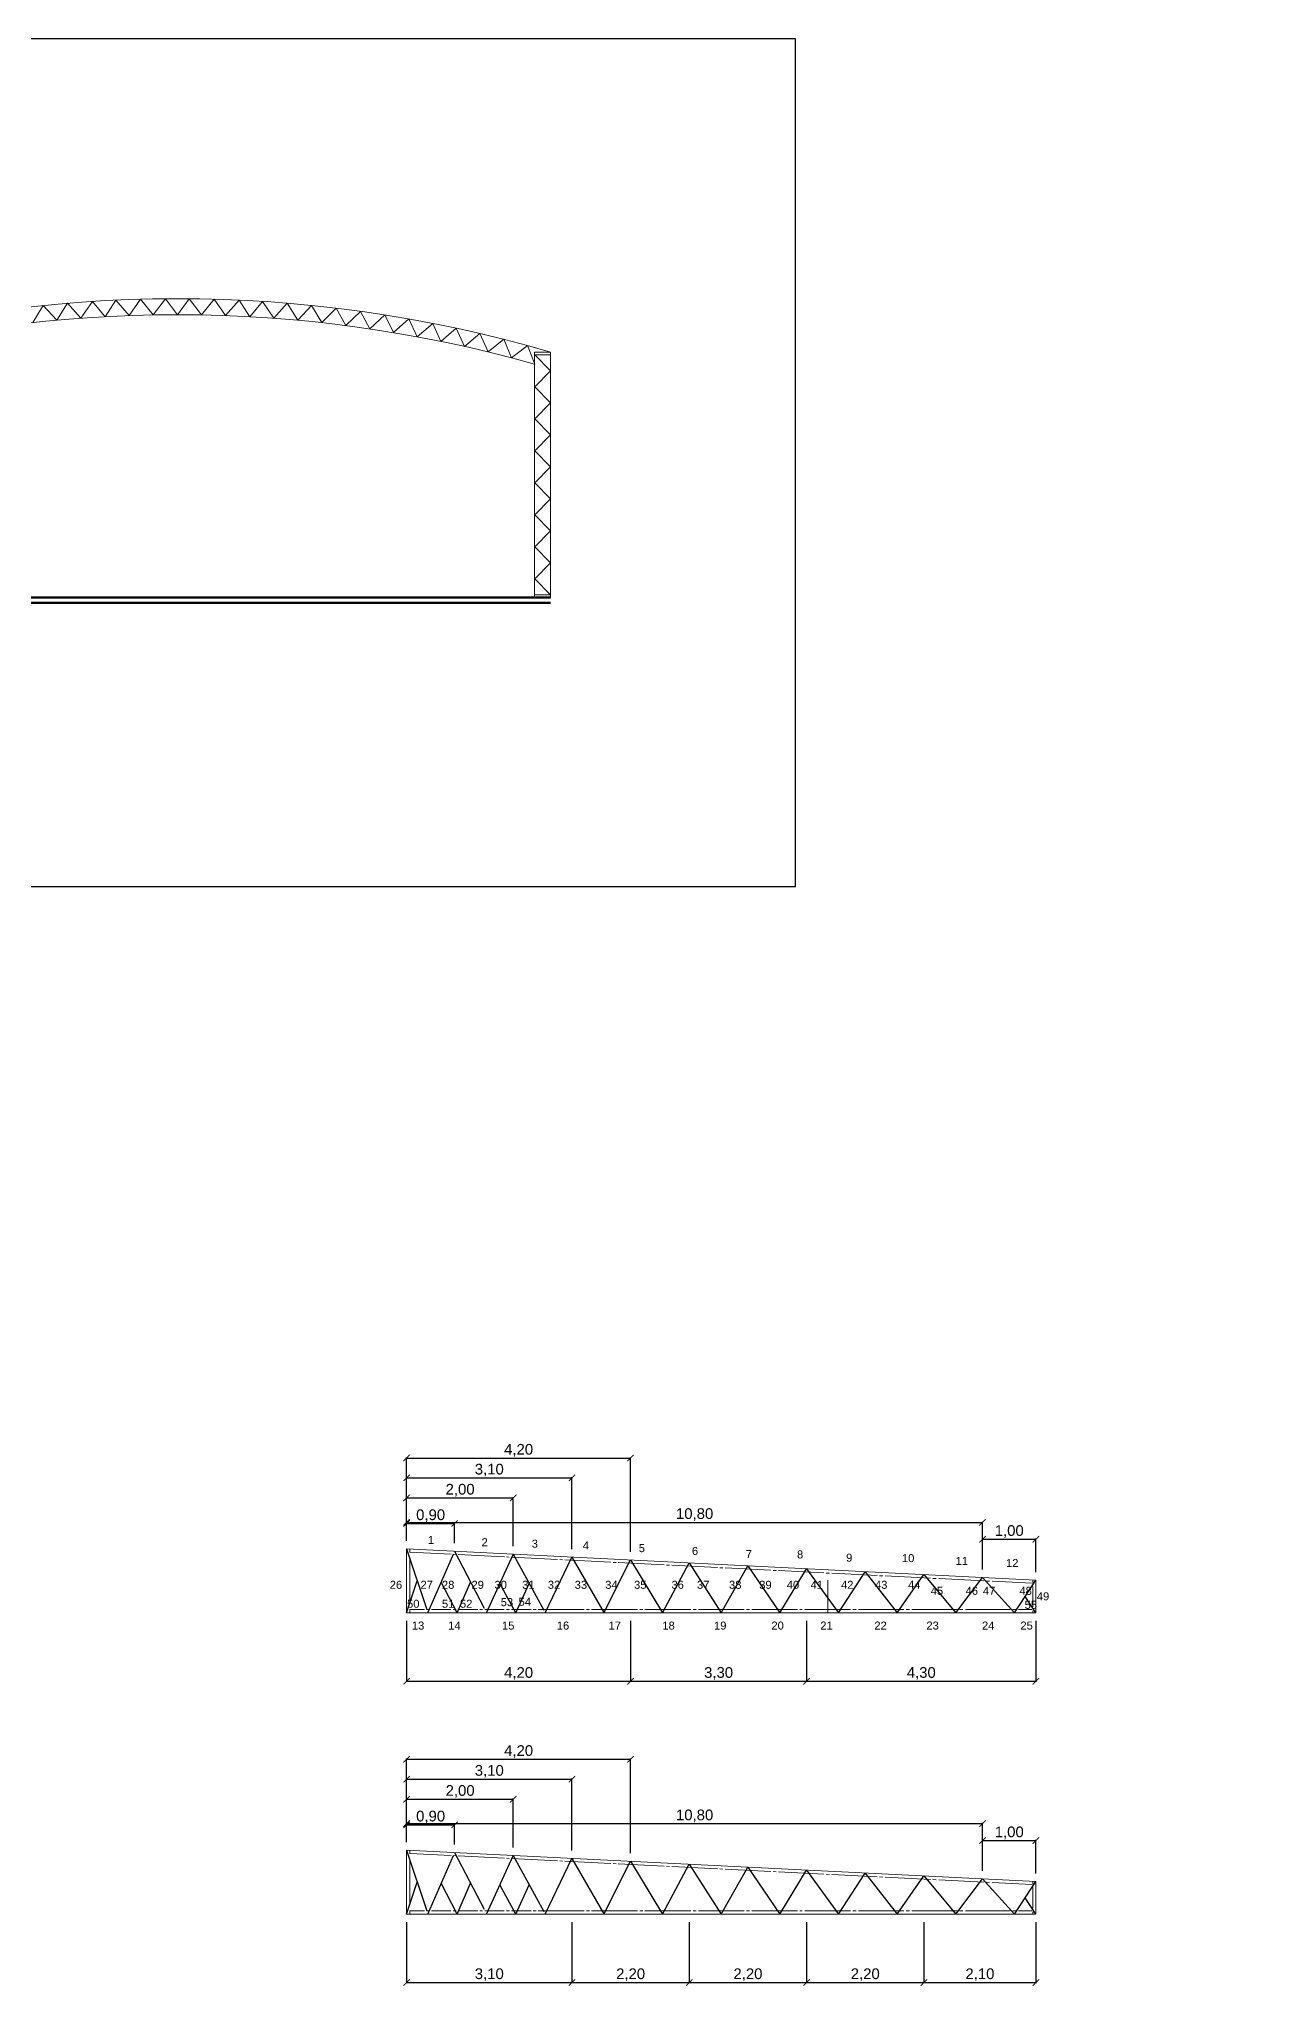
# Model space of a CAD drawing. Header units: millimetres. Extents: x 265 to 853, y -178 to 32.
# Drawn here: x 768.62 to 791.84, y -127.28 to -90.79 of the extents above; entities that cross this region are included whole.
import ezdxf

# ---------------------------------------------------------------- set-up
doc = ezdxf.new("R2010")
doc.units = ezdxf.units.MM
doc.header["$LTSCALE"] = 0.1
doc.header["$MEASUREMENT"] = 0
doc.header["$PDMODE"] = 3
doc.header["$PDSIZE"] = 0.1
doc.linetypes.add('ACAD_ISO10W100', pattern=[18, 12, -3, 0, -3])
doc.layers.get('DEFPOINTS').update_dxf_attribs({"color": 1})
for name, color, linetype, lineweight in [('00_EST_Cotas', 6, 'Continuous', 9), ('00_EST_Piso', 7, 'Continuous', 50), ('00_EST_Viga', 5, 'Continuous', 20), ('00_EST_Viga_Montante', 5, 'Continuous', 20)]:
    doc.layers.add(name, color=color, linetype=linetype, lineweight=lineweight)
doc.layers.add('00_EST_EJE ANGULARES', color=7, linetype='ACAD_ISO10W100')
doc.layers.add('00_EST_EXISTENTE', color=8, linetype='Continuous', lineweight=20, transparency=0.5)
doc.layers.add('00_EST_NoImprimir', color=1, linetype='Continuous', plot=False)
doc.styles.add('ARIAL', font='arial.ttf', dxfattribs={"height": 0.15})
doc.styles.add('Arial20', font='arial.ttf', dxfattribs={"height": 0.2})
doc.dimstyles.new('Cota 1-100-Andres', dxfattribs={"dimtxt": 0.2, "dimasz": 0.12, "dimexe": 0.012, "dimexo": 0.15, "dimgap": 0.025, "dimtad": 1, "dimzin": 0, "dimtxsty": 'Arial20', "dimblk1": 'ARCHTICK', "dimblk2": 'ARCHTICK', "dimsah": 1, "dimcen": 0.09, "dimclrd": 256, "dimclre": 256, "dimclrt": 256, "dimazin": 0, "dimtfac": 1, "dimtofl": 0, "dimtmove": 0, "dimatfit": 3, "dimldrblk": 'ARCHTICK', "dimfxl": 1, "dimtolj": 1, "dimtzin": 0, "dimarcsym": 0})

# ---------------------------------------------------------------- blocks, each defined once
blk = doc.blocks.new('_ARCHTICK')
at = {"color": 0, "linetype": 'ByBlock', "const_width": 0.15}
blk.add_lwpolyline([(-0.5, -0.5), (0.5, 0.5)], dxfattribs=at)
blk = doc.blocks.new('*D210')
at = {"layer": '00_EST_Cotas', "lineweight": -2, "transparency": 16777216}
for p, q in [((775.516, -118.934), (775.516, -118.599)), ((775.516, -118.611), (776.416, -118.611)), ((776.416, -118.979), (776.416, -118.599))]:
    blk.add_line(p, q, dxfattribs=at)
at = {"layer": 'DEFPOINTS', "color": 0, "transparency": 16777216}
for p in [(776.416, -118.611), (775.516, -119.084), (776.416, -119.129)]:
    blk.add_point(p, dxfattribs=at)
at = {"layer": '00_EST_Cotas', "lineweight": -2, "transparency": 16777216, "xscale": 0.12, "yscale": 0.12, "zscale": 0.12, "rotation": 180}
blk.add_blockref('_ARCHTICK', (775.516, -118.611), dxfattribs=at)
at = {"layer": '00_EST_Cotas', "lineweight": -2, "transparency": 16777216, "xscale": 0.12, "yscale": 0.12, "zscale": 0.12}
blk.add_blockref('_ARCHTICK', (776.416, -118.611), dxfattribs=at)
at = {"layer": '00_EST_Cotas', "transparency": 16777216, "insert": (775.966, -118.465), "char_height": 0.2, "attachment_point": 5, "style": 'Arial20'}
blk.add_mtext('\\A1;0,90', dxfattribs=at)
blk = doc.blocks.new('*D211')
at = {"layer": '00_EST_Cotas', "lineweight": -2, "transparency": 16777216}
for p, q in [((775.516, -118.934), (775.516, -118.119)), ((775.516, -118.131), (777.516, -118.131)), ((777.516, -119.034), (777.516, -118.119))]:
    blk.add_line(p, q, dxfattribs=at)
at = {"layer": 'DEFPOINTS', "color": 0, "transparency": 16777216}
for p in [(777.516, -118.131), (775.516, -119.084), (777.516, -119.184)]:
    blk.add_point(p, dxfattribs=at)
at = {"layer": '00_EST_Cotas', "lineweight": -2, "transparency": 16777216, "xscale": 0.12, "yscale": 0.12, "zscale": 0.12, "rotation": 180}
blk.add_blockref('_ARCHTICK', (775.516, -118.131), dxfattribs=at)
at = {"layer": '00_EST_Cotas', "lineweight": -2, "transparency": 16777216, "xscale": 0.12, "yscale": 0.12, "zscale": 0.12}
blk.add_blockref('_ARCHTICK', (777.516, -118.131), dxfattribs=at)
at = {"layer": '00_EST_Cotas', "transparency": 16777216, "insert": (776.519, -117.986), "char_height": 0.2, "attachment_point": 5, "style": 'Arial20'}
blk.add_mtext('\\A1;2,00', dxfattribs=at)
blk = doc.blocks.new('*D212')
at = {"layer": '00_EST_Cotas', "lineweight": -2, "transparency": 16777216}
for p, q in [((775.516, -118.934), (775.516, -117.743)), ((775.516, -117.755), (778.616, -117.755)), ((778.616, -119.089), (778.616, -117.743))]:
    blk.add_line(p, q, dxfattribs=at)
at = {"layer": 'DEFPOINTS', "color": 0, "transparency": 16777216}
for p in [(778.616, -117.755), (775.516, -119.084), (778.616, -119.239)]:
    blk.add_point(p, dxfattribs=at)
at = {"layer": '00_EST_Cotas', "lineweight": -2, "transparency": 16777216, "xscale": 0.12, "yscale": 0.12, "zscale": 0.12, "rotation": 180}
blk.add_blockref('_ARCHTICK', (775.516, -117.755), dxfattribs=at)
at = {"layer": '00_EST_Cotas', "lineweight": -2, "transparency": 16777216, "xscale": 0.12, "yscale": 0.12, "zscale": 0.12}
blk.add_blockref('_ARCHTICK', (778.616, -117.755), dxfattribs=at)
at = {"layer": '00_EST_Cotas', "transparency": 16777216, "insert": (777.066, -117.61), "char_height": 0.2, "attachment_point": 5, "style": 'Arial20'}
blk.add_mtext('\\A1;3,10', dxfattribs=at)
blk = doc.blocks.new('*D213')
at = {"layer": '00_EST_Cotas', "lineweight": -2, "transparency": 16777216}
for p, q in [((775.516, -118.934), (775.516, -117.371)), ((775.516, -117.383), (779.716, -117.383)), ((779.716, -119.144), (779.716, -117.371))]:
    blk.add_line(p, q, dxfattribs=at)
at = {"layer": 'DEFPOINTS', "color": 0, "transparency": 16777216}
for p in [(779.716, -117.383), (775.516, -119.084), (779.716, -119.294)]:
    blk.add_point(p, dxfattribs=at)
at = {"layer": '00_EST_Cotas', "lineweight": -2, "transparency": 16777216, "xscale": 0.12, "yscale": 0.12, "zscale": 0.12, "rotation": 180}
blk.add_blockref('_ARCHTICK', (775.516, -117.383), dxfattribs=at)
at = {"layer": '00_EST_Cotas', "lineweight": -2, "transparency": 16777216, "xscale": 0.12, "yscale": 0.12, "zscale": 0.12}
blk.add_blockref('_ARCHTICK', (779.716, -117.383), dxfattribs=at)
at = {"layer": '00_EST_Cotas', "transparency": 16777216, "insert": (777.616, -117.238), "char_height": 0.2, "attachment_point": 5, "style": 'Arial20'}
blk.add_mtext('\\A1;4,20', dxfattribs=at)
blk = doc.blocks.new('*D214')
at = {"layer": '00_EST_Cotas', "lineweight": -2, "transparency": 16777216}
for p, q in [((775.516, -118.934), (775.516, -118.577)), ((775.516, -118.589), (786.316, -118.589)), ((786.316, -119.474), (786.316, -118.577))]:
    blk.add_line(p, q, dxfattribs=at)
at = {"layer": 'DEFPOINTS', "color": 0, "transparency": 16777216}
for p in [(786.316, -118.589), (775.516, -119.084), (786.316, -119.624)]:
    blk.add_point(p, dxfattribs=at)
at = {"layer": '00_EST_Cotas', "lineweight": -2, "transparency": 16777216, "xscale": 0.12, "yscale": 0.12, "zscale": 0.12, "rotation": 180}
blk.add_blockref('_ARCHTICK', (775.516, -118.589), dxfattribs=at)
at = {"layer": '00_EST_Cotas', "lineweight": -2, "transparency": 16777216, "xscale": 0.12, "yscale": 0.12, "zscale": 0.12}
blk.add_blockref('_ARCHTICK', (786.316, -118.589), dxfattribs=at)
at = {"layer": '00_EST_Cotas', "transparency": 16777216, "insert": (780.916, -118.443), "char_height": 0.2, "attachment_point": 5, "style": 'Arial20'}
blk.add_mtext('\\A1;10,80', dxfattribs=at)
blk = doc.blocks.new('*D215')
at = {"layer": '00_EST_Cotas', "lineweight": -2, "transparency": 16777216}
for p, q in [((786.316, -119.474), (786.316, -118.894)), ((786.316, -118.906), (787.316, -118.906)), ((787.316, -119.524), (787.316, -118.894))]:
    blk.add_line(p, q, dxfattribs=at)
at = {"layer": 'DEFPOINTS', "color": 0, "transparency": 16777216}
for p in [(787.316, -118.906), (786.316, -119.624), (787.316, -119.674)]:
    blk.add_point(p, dxfattribs=at)
at = {"layer": '00_EST_Cotas', "lineweight": -2, "transparency": 16777216, "xscale": 0.12, "yscale": 0.12, "zscale": 0.12, "rotation": 180}
blk.add_blockref('_ARCHTICK', (786.316, -118.906), dxfattribs=at)
at = {"layer": '00_EST_Cotas', "lineweight": -2, "transparency": 16777216, "xscale": 0.12, "yscale": 0.12, "zscale": 0.12}
blk.add_blockref('_ARCHTICK', (787.316, -118.906), dxfattribs=at)
at = {"layer": '00_EST_Cotas', "transparency": 16777216, "insert": (786.816, -118.761), "char_height": 0.2, "attachment_point": 5, "style": 'Arial20'}
blk.add_mtext('\\A1;1,00', dxfattribs=at)
blk = doc.blocks.new('*D216')
at = {"layer": '00_EST_Cotas', "lineweight": -2, "transparency": 16777216}
for p, q in [((775.516, -120.434), (775.516, -121.578)), ((779.716, -120.434), (779.716, -121.578)), ((775.516, -121.566), (779.716, -121.566))]:
    blk.add_line(p, q, dxfattribs=at)
at = {"layer": 'DEFPOINTS', "color": 0, "transparency": 16777216}
for p in [(775.516, -120.284), (779.716, -120.284), (779.716, -121.566)]:
    blk.add_point(p, dxfattribs=at)
at = {"layer": '00_EST_Cotas', "lineweight": -2, "transparency": 16777216, "xscale": 0.12, "yscale": 0.12, "zscale": 0.12, "rotation": 180}
blk.add_blockref('_ARCHTICK', (775.516, -121.566), dxfattribs=at)
at = {"layer": '00_EST_Cotas', "lineweight": -2, "transparency": 16777216, "xscale": 0.12, "yscale": 0.12, "zscale": 0.12}
blk.add_blockref('_ARCHTICK', (779.716, -121.566), dxfattribs=at)
at = {"layer": '00_EST_Cotas', "transparency": 16777216, "insert": (777.616, -121.421), "char_height": 0.2, "attachment_point": 5, "style": 'Arial20'}
blk.add_mtext('\\A1;4,20', dxfattribs=at)
blk = doc.blocks.new('*D217')
at = {"layer": '00_EST_Cotas', "lineweight": -2, "transparency": 16777216}
for p, q in [((779.716, -120.434), (779.716, -121.578)), ((783.016, -120.434), (783.016, -121.578)), ((779.716, -121.566), (783.016, -121.566))]:
    blk.add_line(p, q, dxfattribs=at)
at = {"layer": 'DEFPOINTS', "color": 0, "transparency": 16777216}
for p in [(779.716, -120.284), (783.016, -120.284), (783.016, -121.566)]:
    blk.add_point(p, dxfattribs=at)
at = {"layer": '00_EST_Cotas', "lineweight": -2, "transparency": 16777216, "xscale": 0.12, "yscale": 0.12, "zscale": 0.12, "rotation": 180}
blk.add_blockref('_ARCHTICK', (779.716, -121.566), dxfattribs=at)
at = {"layer": '00_EST_Cotas', "lineweight": -2, "transparency": 16777216, "xscale": 0.12, "yscale": 0.12, "zscale": 0.12}
blk.add_blockref('_ARCHTICK', (783.016, -121.566), dxfattribs=at)
at = {"layer": '00_EST_Cotas', "transparency": 16777216, "insert": (781.366, -121.421), "char_height": 0.2, "attachment_point": 5, "style": 'Arial20'}
blk.add_mtext('\\A1;3,30', dxfattribs=at)
blk = doc.blocks.new('*D218')
at = {"layer": '00_EST_Cotas', "lineweight": -2, "transparency": 16777216}
for p, q in [((783.016, -120.434), (783.016, -121.578)), ((787.316, -120.434), (787.316, -121.578)), ((783.016, -121.566), (787.316, -121.566))]:
    blk.add_line(p, q, dxfattribs=at)
at = {"layer": 'DEFPOINTS', "color": 0, "transparency": 16777216}
for p in [(783.016, -120.284), (787.316, -120.284), (787.316, -121.566)]:
    blk.add_point(p, dxfattribs=at)
at = {"layer": '00_EST_Cotas', "lineweight": -2, "transparency": 16777216, "xscale": 0.12, "yscale": 0.12, "zscale": 0.12, "rotation": 180}
blk.add_blockref('_ARCHTICK', (783.016, -121.566), dxfattribs=at)
at = {"layer": '00_EST_Cotas', "lineweight": -2, "transparency": 16777216, "xscale": 0.12, "yscale": 0.12, "zscale": 0.12}
blk.add_blockref('_ARCHTICK', (787.316, -121.566), dxfattribs=at)
at = {"layer": '00_EST_Cotas', "transparency": 16777216, "insert": (785.166, -121.421), "char_height": 0.2, "attachment_point": 5, "style": 'Arial20'}
blk.add_mtext('\\A1;4,30', dxfattribs=at)
blk = doc.blocks.new('*D219')
at = {"layer": '00_EST_Cotas', "lineweight": -2, "transparency": 16777216}
for p, q in [((775.516, -124.581), (775.516, -124.245)), ((775.516, -124.257), (776.416, -124.257)), ((776.416, -124.626), (776.416, -124.245))]:
    blk.add_line(p, q, dxfattribs=at)
at = {"layer": 'DEFPOINTS', "color": 0, "transparency": 16777216}
for p in [(776.416, -124.257), (775.516, -124.731), (776.416, -124.776)]:
    blk.add_point(p, dxfattribs=at)
at = {"layer": '00_EST_Cotas', "lineweight": -2, "transparency": 16777216, "xscale": 0.12, "yscale": 0.12, "zscale": 0.12, "rotation": 180}
blk.add_blockref('_ARCHTICK', (775.516, -124.257), dxfattribs=at)
at = {"layer": '00_EST_Cotas', "lineweight": -2, "transparency": 16777216, "xscale": 0.12, "yscale": 0.12, "zscale": 0.12}
blk.add_blockref('_ARCHTICK', (776.416, -124.257), dxfattribs=at)
at = {"layer": '00_EST_Cotas', "transparency": 16777216, "insert": (775.966, -124.112), "char_height": 0.2, "attachment_point": 5, "style": 'Arial20'}
blk.add_mtext('\\A1;0,90', dxfattribs=at)
blk = doc.blocks.new('*D220')
at = {"layer": '00_EST_Cotas', "lineweight": -2, "transparency": 16777216}
for p, q in [((775.516, -124.581), (775.516, -123.766)), ((775.516, -123.778), (777.516, -123.778)), ((777.516, -124.681), (777.516, -123.766))]:
    blk.add_line(p, q, dxfattribs=at)
at = {"layer": 'DEFPOINTS', "color": 0, "transparency": 16777216}
for p in [(777.516, -123.778), (775.516, -124.731), (777.516, -124.831)]:
    blk.add_point(p, dxfattribs=at)
at = {"layer": '00_EST_Cotas', "lineweight": -2, "transparency": 16777216, "xscale": 0.12, "yscale": 0.12, "zscale": 0.12, "rotation": 180}
blk.add_blockref('_ARCHTICK', (775.516, -123.778), dxfattribs=at)
at = {"layer": '00_EST_Cotas', "lineweight": -2, "transparency": 16777216, "xscale": 0.12, "yscale": 0.12, "zscale": 0.12}
blk.add_blockref('_ARCHTICK', (777.516, -123.778), dxfattribs=at)
at = {"layer": '00_EST_Cotas', "transparency": 16777216, "insert": (776.519, -123.632), "char_height": 0.2, "attachment_point": 5, "style": 'Arial20'}
blk.add_mtext('\\A1;2,00', dxfattribs=at)
blk = doc.blocks.new('*D224')
at = {"layer": '00_EST_Cotas', "lineweight": -2, "transparency": 16777216}
for p, q in [((810.273, -118.934), (810.273, -118.621)), ((810.273, -118.633), (822.173, -118.633)), ((822.173, -119.524), (822.173, -118.621)), ((775.516, -124.581), (775.516, -123.39)), ((775.516, -123.402), (778.616, -123.402)), ((778.616, -124.736), (778.616, -123.39))]:
    blk.add_line(p, q, dxfattribs=at)
at = {"layer": 'DEFPOINTS', "color": 0, "transparency": 16777216}
for p in [(822.173, -118.633), (810.273, -119.084), (822.173, -119.674), (778.616, -123.402), (775.516, -124.731), (778.616, -124.886)]:
    blk.add_point(p, dxfattribs=at)
at = {"layer": '00_EST_Cotas', "lineweight": -2, "transparency": 16777216, "xscale": 0.12, "yscale": 0.12, "zscale": 0.12, "rotation": 180}
for p in [(810.273, -118.633), (775.516, -123.402)]:
    blk.add_blockref('_ARCHTICK', p, dxfattribs=at)
at = {"layer": '00_EST_Cotas', "lineweight": -2, "transparency": 16777216, "xscale": 0.12, "yscale": 0.12, "zscale": 0.12}
for p in [(822.173, -118.633), (778.616, -123.402)]:
    blk.add_blockref('_ARCHTICK', p, dxfattribs=at)
at = {"layer": '00_EST_Cotas', "transparency": 16777216, "char_height": 0.2, "attachment_point": 5, "style": 'Arial20'}
for s, insert in [('\\A1;11,90', (816.223, -118.488)), ('\\A1;3,10', (777.066, -123.256))]:
    blk.add_mtext(s, dxfattribs=dict(at, insert=insert))
blk = doc.blocks.new('*D225')
at = {"layer": '00_EST_Cotas', "lineweight": -2, "transparency": 16777216}
for p, q in [((811.173, -117.115), (811.173, -117.347)), ((821.273, -117.115), (821.273, -117.347)), ((811.173, -117.335), (821.273, -117.335)), ((775.516, -124.581), (775.516, -123.017)), ((775.516, -123.029), (779.716, -123.029)), ((779.716, -124.791), (779.716, -123.017))]:
    blk.add_line(p, q, dxfattribs=at)
at = {"layer": 'DEFPOINTS', "color": 0, "transparency": 16777216}
for p in [(811.173, -116.965), (821.273, -116.965), (821.273, -117.335), (779.716, -123.029), (775.516, -124.731), (779.716, -124.941)]:
    blk.add_point(p, dxfattribs=at)
at = {"layer": '00_EST_Cotas', "lineweight": -2, "transparency": 16777216, "xscale": 0.12, "yscale": 0.12, "zscale": 0.12, "rotation": 180}
for p in [(811.173, -117.335), (775.516, -123.029)]:
    blk.add_blockref('_ARCHTICK', p, dxfattribs=at)
at = {"layer": '00_EST_Cotas', "lineweight": -2, "transparency": 16777216, "xscale": 0.12, "yscale": 0.12, "zscale": 0.12}
for p in [(821.273, -117.335), (779.716, -123.029)]:
    blk.add_blockref('_ARCHTICK', p, dxfattribs=at)
at = {"layer": '00_EST_Cotas', "transparency": 16777216, "char_height": 0.2, "attachment_point": 5, "style": 'Arial20'}
for s, insert in [('\\A1;10,10', (816.223, -117.19)), ('\\A1;4,20', (777.616, -122.884))]:
    blk.add_mtext(s, dxfattribs=dict(at, insert=insert))
blk = doc.blocks.new('*D226')
at = {"layer": '00_EST_Cotas', "lineweight": -2, "transparency": 16777216}
for p, q in [((830.994, -120.434), (830.994, -120.658)), ((830.994, -120.646), (842.094, -120.646)), ((842.094, -120.434), (842.094, -120.658)), ((775.516, -124.581), (775.516, -124.223)), ((775.516, -124.235), (786.316, -124.235)), ((786.316, -125.121), (786.316, -124.223))]:
    blk.add_line(p, q, dxfattribs=at)
at = {"layer": 'DEFPOINTS', "color": 0, "transparency": 16777216}
for p in [(830.994, -120.284), (842.094, -120.284), (842.094, -120.646), (786.316, -124.235), (775.516, -124.731), (786.316, -125.271)]:
    blk.add_point(p, dxfattribs=at)
at = {"layer": '00_EST_Cotas', "lineweight": -2, "transparency": 16777216, "xscale": 0.12, "yscale": 0.12, "zscale": 0.12, "rotation": 180}
for p in [(830.994, -120.646), (775.516, -124.235)]:
    blk.add_blockref('_ARCHTICK', p, dxfattribs=at)
at = {"layer": '00_EST_Cotas', "lineweight": -2, "transparency": 16777216, "xscale": 0.12, "yscale": 0.12, "zscale": 0.12}
for p in [(842.094, -120.646), (786.316, -124.235)]:
    blk.add_blockref('_ARCHTICK', p, dxfattribs=at)
at = {"layer": '00_EST_Cotas', "transparency": 16777216, "char_height": 0.2, "attachment_point": 5, "style": 'Arial20'}
for s, insert in [('\\A1;11,10', (836.544, -120.501)), ('\\A1;10,80', (780.916, -124.09))]:
    blk.add_mtext(s, dxfattribs=dict(at, insert=insert))
blk = doc.blocks.new('*D227')
at = {"layer": '00_EST_Cotas', "lineweight": -2, "transparency": 16777216}
for p, q in [((830.594, -118.934), (830.594, -118.621)), ((830.594, -118.633), (842.494, -118.633)), ((842.494, -119.524), (842.494, -118.621)), ((786.316, -125.121), (786.316, -124.541)), ((786.316, -124.553), (787.316, -124.553)), ((787.316, -125.171), (787.316, -124.541))]:
    blk.add_line(p, q, dxfattribs=at)
at = {"layer": 'DEFPOINTS', "color": 0, "transparency": 16777216}
for p in [(842.494, -118.633), (830.594, -119.084), (842.494, -119.674), (787.316, -124.553), (786.316, -125.271), (787.316, -125.321)]:
    blk.add_point(p, dxfattribs=at)
at = {"layer": '00_EST_Cotas', "lineweight": -2, "transparency": 16777216, "xscale": 0.12, "yscale": 0.12, "zscale": 0.12, "rotation": 180}
for p in [(830.594, -118.633), (786.316, -124.553)]:
    blk.add_blockref('_ARCHTICK', p, dxfattribs=at)
at = {"layer": '00_EST_Cotas', "lineweight": -2, "transparency": 16777216, "xscale": 0.12, "yscale": 0.12, "zscale": 0.12}
for p in [(842.494, -118.633), (787.316, -124.553)]:
    blk.add_blockref('_ARCHTICK', p, dxfattribs=at)
at = {"layer": '00_EST_Cotas', "transparency": 16777216, "char_height": 0.2, "attachment_point": 5, "style": 'Arial20'}
for s, insert in [('\\A1;11,90', (836.544, -118.488)), ('\\A1;1,00', (786.816, -124.408))]:
    blk.add_mtext(s, dxfattribs=dict(at, insert=insert))
blk = doc.blocks.new('*D221')
at = {"layer": '00_EST_Cotas', "lineweight": -2, "transparency": 16777216}
for p, q in [((775.516, -126.081), (775.516, -127.225)), ((778.616, -126.081), (778.616, -127.225)), ((775.516, -127.213), (778.616, -127.213))]:
    blk.add_line(p, q, dxfattribs=at)
at = {"layer": 'DEFPOINTS', "color": 0, "transparency": 16777216}
for p in [(775.516, -125.931), (778.616, -125.931), (778.616, -127.213)]:
    blk.add_point(p, dxfattribs=at)
at = {"layer": '00_EST_Cotas', "lineweight": -2, "transparency": 16777216, "xscale": 0.12, "yscale": 0.12, "zscale": 0.12, "rotation": 180}
blk.add_blockref('_ARCHTICK', (775.516, -127.213), dxfattribs=at)
at = {"layer": '00_EST_Cotas', "lineweight": -2, "transparency": 16777216, "xscale": 0.12, "yscale": 0.12, "zscale": 0.12}
blk.add_blockref('_ARCHTICK', (778.616, -127.213), dxfattribs=at)
at = {"layer": '00_EST_Cotas', "transparency": 16777216, "insert": (777.066, -127.067), "char_height": 0.2, "attachment_point": 5, "style": 'Arial20'}
blk.add_mtext('\\A1;3,10', dxfattribs=at)
blk = doc.blocks.new('*D222')
at = {"layer": '00_EST_Cotas', "lineweight": -2, "transparency": 16777216}
for p, q in [((778.616, -126.081), (778.616, -127.225)), ((780.816, -126.081), (780.816, -127.225)), ((778.616, -127.213), (780.816, -127.213))]:
    blk.add_line(p, q, dxfattribs=at)
at = {"layer": 'DEFPOINTS', "color": 0, "transparency": 16777216}
for p in [(778.616, -125.931), (780.816, -125.931), (780.816, -127.213)]:
    blk.add_point(p, dxfattribs=at)
at = {"layer": '00_EST_Cotas', "lineweight": -2, "transparency": 16777216, "xscale": 0.12, "yscale": 0.12, "zscale": 0.12, "rotation": 180}
blk.add_blockref('_ARCHTICK', (778.616, -127.213), dxfattribs=at)
at = {"layer": '00_EST_Cotas', "lineweight": -2, "transparency": 16777216, "xscale": 0.12, "yscale": 0.12, "zscale": 0.12}
blk.add_blockref('_ARCHTICK', (780.816, -127.213), dxfattribs=at)
at = {"layer": '00_EST_Cotas', "transparency": 16777216, "insert": (779.716, -127.067), "char_height": 0.2, "attachment_point": 5, "style": 'Arial20'}
blk.add_mtext('\\A1;2,20', dxfattribs=at)
blk = doc.blocks.new('*D223')
at = {"layer": '00_EST_Cotas', "lineweight": -2, "transparency": 16777216}
for p, q in [((810.673, -120.434), (810.673, -120.658)), ((810.673, -120.646), (821.773, -120.646)), ((821.773, -120.434), (821.773, -120.658)), ((785.216, -126.081), (785.216, -127.225)), ((787.316, -126.081), (787.316, -127.225)), ((785.216, -127.213), (787.316, -127.213))]:
    blk.add_line(p, q, dxfattribs=at)
at = {"layer": 'DEFPOINTS', "color": 0, "transparency": 16777216}
for p in [(810.673, -120.284), (821.773, -120.284), (821.773, -120.646), (785.216, -125.931), (787.316, -125.931), (787.316, -127.213)]:
    blk.add_point(p, dxfattribs=at)
at = {"layer": '00_EST_Cotas', "lineweight": -2, "transparency": 16777216, "xscale": 0.12, "yscale": 0.12, "zscale": 0.12, "rotation": 180}
for p in [(810.673, -120.646), (785.216, -127.213)]:
    blk.add_blockref('_ARCHTICK', p, dxfattribs=at)
at = {"layer": '00_EST_Cotas', "lineweight": -2, "transparency": 16777216, "xscale": 0.12, "yscale": 0.12, "zscale": 0.12}
for p in [(821.773, -120.646), (787.316, -127.213)]:
    blk.add_blockref('_ARCHTICK', p, dxfattribs=at)
at = {"layer": '00_EST_Cotas', "transparency": 16777216, "char_height": 0.2, "attachment_point": 5, "style": 'Arial20'}
for s, insert in [('\\A1;11,10', (816.223, -120.501)), ('\\A1;2,10', (786.266, -127.067))]:
    blk.add_mtext(s, dxfattribs=dict(at, insert=insert))
blk = doc.blocks.new('*D228')
at = {"layer": '00_EST_Cotas', "lineweight": -2, "transparency": 16777216}
for p, q in [((831.494, -117.115), (831.494, -117.347)), ((841.594, -117.115), (841.594, -117.347)), ((831.494, -117.335), (841.594, -117.335)), ((780.816, -126.081), (780.816, -127.225)), ((783.016, -126.081), (783.016, -127.225)), ((780.816, -127.213), (783.016, -127.213))]:
    blk.add_line(p, q, dxfattribs=at)
at = {"layer": 'DEFPOINTS', "color": 0, "transparency": 16777216}
for p in [(831.494, -116.965), (841.594, -116.965), (841.594, -117.335), (780.816, -125.931), (783.016, -125.931), (783.016, -127.213)]:
    blk.add_point(p, dxfattribs=at)
at = {"layer": '00_EST_Cotas', "lineweight": -2, "transparency": 16777216, "xscale": 0.12, "yscale": 0.12, "zscale": 0.12, "rotation": 180}
for p in [(831.494, -117.335), (780.816, -127.213)]:
    blk.add_blockref('_ARCHTICK', p, dxfattribs=at)
at = {"layer": '00_EST_Cotas', "lineweight": -2, "transparency": 16777216, "xscale": 0.12, "yscale": 0.12, "zscale": 0.12}
for p in [(841.594, -117.335), (783.016, -127.213)]:
    blk.add_blockref('_ARCHTICK', p, dxfattribs=at)
at = {"layer": '00_EST_Cotas', "transparency": 16777216, "char_height": 0.2, "attachment_point": 5, "style": 'Arial20'}
for s, insert in [('\\A1;10,10', (836.544, -117.19)), ('\\A1;2,20', (781.916, -127.067))]:
    blk.add_mtext(s, dxfattribs=dict(at, insert=insert))
blk = doc.blocks.new('*D229')
at = {"layer": '00_EST_Cotas', "lineweight": -2, "transparency": 16777216}
for p, q in [((810.273, -118.934), (810.273, -118.85)), ((810.273, -118.862), (811.173, -118.862)), ((811.173, -118.979), (811.173, -118.85)), ((783.016, -126.081), (783.016, -127.225)), ((785.216, -126.081), (785.216, -127.225)), ((783.016, -127.213), (785.216, -127.213))]:
    blk.add_line(p, q, dxfattribs=at)
at = {"layer": 'DEFPOINTS', "color": 0, "transparency": 16777216}
for p in [(811.173, -118.862), (810.273, -119.084), (811.173, -119.129), (783.016, -125.931), (785.216, -125.931), (785.216, -127.213)]:
    blk.add_point(p, dxfattribs=at)
at = {"layer": '00_EST_Cotas', "lineweight": -2, "transparency": 16777216, "xscale": 0.12, "yscale": 0.12, "zscale": 0.12, "rotation": 180}
for p in [(810.273, -118.862), (783.016, -127.213)]:
    blk.add_blockref('_ARCHTICK', p, dxfattribs=at)
at = {"layer": '00_EST_Cotas', "lineweight": -2, "transparency": 16777216, "xscale": 0.12, "yscale": 0.12, "zscale": 0.12}
for p in [(811.173, -118.862), (785.216, -127.213)]:
    blk.add_blockref('_ARCHTICK', p, dxfattribs=at)
at = {"layer": '00_EST_Cotas', "transparency": 16777216, "char_height": 0.2, "attachment_point": 5, "style": 'Arial20'}
for s, insert in [('\\A1;0,90', (810.723, -118.717)), ('\\A1;2,20', (784.116, -127.067))]:
    blk.add_mtext(s, dxfattribs=dict(at, insert=insert))

msp = doc.modelspace()

# ---------------------------------------------------------------- linework, layer by layer
at = {"layer": '00_EST_EJE ANGULARES'}
for p, q in [((775.516, -119.084), (775.916, -120.284)), ((775.916, -120.284), (776.416, -119.129)), ((776.416, -119.129), (777.016, -120.284)), ((777.016, -120.284), (777.516, -119.184)), ((777.516, -119.184), (778.116, -120.284)), ((778.116, -120.284), (778.616, -119.239)), ((778.616, -119.239), (779.216, -120.284)), ((779.216, -120.284), (779.716, -119.294)), ((779.716, -119.294), (780.316, -120.284)), ((775.516, -120.284), (775.716, -119.684)), ((780.316, -120.284), (780.816, -119.349)), ((780.816, -119.349), (781.416, -120.284)), ((781.416, -120.284), (781.916, -119.404)), ((781.916, -119.404), (782.516, -120.284)), ((782.516, -120.284), (783.016, -119.459)), ((783.016, -119.459), (783.616, -120.284)), ((783.616, -120.284), (784.116, -119.514)), ((784.116, -119.514), (784.716, -120.284)), ((784.716, -120.284), (785.216, -119.569)), ((785.216, -119.569), (785.816, -120.284)), ((785.816, -120.284), (786.316, -119.624)), ((786.316, -119.624), (786.916, -120.284)), ((786.916, -120.284), (787.316, -119.674)), ((776.466, -120.284), (776.166, -119.707)), ((776.466, -120.284), (776.716, -119.707)), ((777.566, -120.284), (777.266, -119.734)), ((777.566, -120.284), (777.816, -119.734)), ((787.316, -120.284), (787.116, -119.979)), ((775.516, -124.731), (775.916, -125.931)), ((775.916, -125.931), (776.416, -124.776)), ((776.416, -124.776), (777.016, -125.931)), ((777.016, -125.931), (777.516, -124.831)), ((777.516, -124.831), (778.116, -125.931)), ((778.116, -125.931), (778.616, -124.886)), ((778.616, -124.886), (779.216, -125.931)), ((779.216, -125.931), (779.716, -124.941)), ((779.716, -124.941), (780.316, -125.931)), ((780.316, -125.931), (780.816, -124.996)), ((780.816, -124.996), (781.416, -125.931)), ((781.416, -125.931), (781.916, -125.051)), ((781.916, -125.051), (782.516, -125.931)), ((782.516, -125.931), (783.016, -125.106)), ((783.016, -125.106), (783.616, -125.931)), ((783.616, -125.931), (784.116, -125.161)), ((784.116, -125.161), (784.716, -125.931)), ((775.516, -125.931), (775.716, -125.331)), ((776.466, -125.931), (776.166, -125.353)), ((776.466, -125.931), (776.716, -125.353)), ((777.566, -125.931), (777.266, -125.381)), ((777.566, -125.931), (777.816, -125.381)), ((784.716, -125.931), (785.216, -125.216)), ((785.216, -125.216), (785.816, -125.931)), ((785.816, -125.931), (786.316, -125.271)), ((786.316, -125.271), (786.916, -125.931)), ((786.916, -125.931), (787.316, -125.321)), ((787.316, -125.931), (787.116, -125.626))]:
    msp.add_line(p, q, dxfattribs=at)
at = {"layer": '00_EST_EXISTENTE'}
for p, q in [((777.916, -101.256), (777.916, -96.656)), ((778.216, -96.656), (777.918, -96.656)), ((778.216, -101.256), (778.216, -96.656)), ((778.216, -96.706), (777.918, -96.706)), ((778.215, -101.256), (777.916, -101.256)), ((778.216, -101.206), (777.918, -101.206))]:
    msp.add_line(p, q, dxfattribs=at)
for points in [[(768.509, -96.105), (768.702, -95.783), (768.959, -96.06), (769.158, -95.741), (769.41, -96.022), (769.623, -95.707), (769.861, -95.993), (770.062, -95.683), (770.313, -95.973), (770.525, -95.666), (770.765, -95.96), (770.996, -95.657), (771.218, -95.956)], [(777.918, -96.882), (777.783, -96.534), (777.481, -96.763), (777.337, -96.417), (777.043, -96.653), (776.89, -96.308), (776.602, -96.55), (776.442, -96.208), (776.16, -96.456), (776.007, -96.119), (775.716, -96.369), (775.557, -96.036), (775.27, -96.291), (775.105, -95.96), (774.823, -96.221), (774.651, -95.893), (774.375, -96.159), (774.192, -95.834), (773.926, -96.105), (773.733, -95.783), (773.476, -96.06), (773.277, -95.741), (773.025, -96.022), (772.812, -95.707), (772.574, -95.993), (772.374, -95.683), (772.122, -95.973), (771.91, -95.666), (771.67, -95.96), (771.439, -95.657), (771.218, -95.956)], [(778.216, -101.206), (777.918, -100.906), (778.216, -100.606), (777.918, -100.306), (778.216, -100.006), (777.918, -99.706), (778.216, -99.406), (777.918, -99.106), (778.216, -98.806), (777.918, -98.506), (778.216, -98.206), (777.918, -97.906), (778.216, -97.606), (777.918, -97.306), (778.216, -97.006), (777.918, -96.706)]]:
    msp.add_lwpolyline(points, dxfattribs=at)
for radius, start, end in [(25, 73.7398, 106.3551), (24.7, 74.261, 105.739)]:
    msp.add_arc((771.216, -120.656), radius, start, end, dxfattribs=at)
at = {"layer": '00_EST_NoImprimir'}
msp.add_lwpolyline([(745.404, -106.675), (782.809, -106.675), (782.809, -90.788), (745.404, -90.788)], close=True, dxfattribs=at)
at = {"layer": '00_EST_Piso'}
for p, q in [((752.216, -101.256), (778.216, -101.256)), ((752.816, -101.356), (778.216, -101.356))]:
    msp.add_line(p, q, dxfattribs=at)
at = {"layer": '00_EST_Viga'}
for p, q in [((775.513, -119.144), (775.516, -119.145)), ((775.516, -119.084), (787.316, -119.674)), ((775.576, -119.148), (776.35, -119.186)), ((776.39, -119.188), (776.441, -119.191)), ((776.483, -119.193), (777.349, -119.236)), ((777.39, -119.238), (777.441, -119.241)), ((777.483, -119.243), (778.348, -119.286)), ((778.389, -119.288), (778.441, -119.291)), ((778.484, -119.293), (779.348, -119.336)), ((779.388, -119.338), (779.442, -119.341)), ((779.485, -119.343), (780.347, -119.386)), ((780.388, -119.388), (780.443, -119.391)), ((780.486, -119.393), (781.346, -119.436)), ((781.387, -119.438), (781.443, -119.441)), ((781.487, -119.443), (782.344, -119.486)), ((782.387, -119.488), (782.444, -119.491)), ((782.489, -119.493), (783.342, -119.536)), ((783.385, -119.538), (783.445, -119.541)), ((783.49, -119.543), (784.342, -119.586)), ((784.385, -119.588), (784.446, -119.591)), ((784.492, -119.593), (785.34, -119.636)), ((785.384, -119.638), (785.446, -119.641)), ((785.494, -119.643), (786.338, -119.686)), ((786.383, -119.688), (786.448, -119.691)), ((786.496, -119.693), (787.246, -119.731)), ((775.516, -120.284), (787.316, -120.284)), ((775.576, -120.224), (775.854, -120.224)), ((775.893, -120.224), (775.941, -120.224)), ((775.982, -120.224), (776.348, -120.224)), ((776.389, -120.224), (776.442, -120.224)), ((776.483, -120.224), (776.849, -120.224)), ((776.89, -120.224), (776.941, -120.224)), ((776.982, -120.224), (777.347, -120.224)), ((777.388, -120.224), (777.443, -120.224)), ((777.485, -120.224), (777.849, -120.224)), ((777.89, -120.224), (777.942, -120.224)), ((777.983, -120.224), (778.848, -120.224)), ((778.889, -120.224), (778.942, -120.224)), ((778.984, -120.224), (779.847, -120.224)), ((779.889, -120.224), (779.943, -120.224)), ((779.985, -120.224), (780.846, -120.224)), ((780.888, -120.224), (780.944, -120.224)), ((780.986, -120.224), (781.845, -120.224)), ((781.888, -120.224), (781.944, -120.224)), ((781.988, -120.224), (782.844, -120.224)), ((782.887, -120.224), (782.935, -120.224)), ((782.98, -120.224), (783.842, -120.224)), ((783.886, -120.224), (783.946, -120.224)), ((783.991, -120.224), (784.84, -120.224)), ((784.885, -120.224), (784.947, -120.224)), ((784.992, -120.224), (785.839, -120.224)), ((785.884, -120.224), (785.948, -120.224)), ((785.995, -120.224), (786.836, -120.224)), ((786.883, -120.224), (786.945, -120.224)), ((786.99, -120.224), (787.242, -120.224)), ((775.513, -124.791), (775.516, -124.791)), ((775.516, -124.731), (787.316, -125.321)), ((775.576, -124.794), (776.35, -124.833)), ((776.39, -124.835), (776.441, -124.837)), ((776.483, -124.839), (777.349, -124.883)), ((777.39, -124.885), (777.441, -124.887)), ((777.483, -124.889), (778.348, -124.933)), ((778.389, -124.935), (778.441, -124.937)), ((778.484, -124.939), (779.348, -124.983)), ((779.388, -124.985), (779.442, -124.987)), ((779.485, -124.989), (780.347, -125.033)), ((780.388, -125.035), (780.443, -125.037)), ((780.486, -125.039), (781.346, -125.082)), ((781.387, -125.085), (781.443, -125.087)), ((781.487, -125.09), (782.344, -125.132)), ((782.387, -125.134), (782.444, -125.137)), ((782.489, -125.14), (783.342, -125.182)), ((783.385, -125.184), (783.445, -125.187)), ((783.49, -125.19), (784.342, -125.232)), ((784.385, -125.234), (784.446, -125.237)), ((784.492, -125.24), (785.34, -125.282)), ((785.384, -125.284), (785.446, -125.287)), ((785.494, -125.29), (786.338, -125.332)), ((786.383, -125.334), (786.448, -125.337)), ((786.496, -125.34), (787.246, -125.377)), ((775.576, -125.871), (775.854, -125.871)), ((775.893, -125.871), (775.941, -125.871)), ((775.982, -125.871), (776.348, -125.871)), ((776.389, -125.871), (776.442, -125.871)), ((776.483, -125.871), (776.849, -125.871)), ((776.89, -125.871), (776.941, -125.871)), ((776.982, -125.871), (777.347, -125.871)), ((777.388, -125.871), (777.443, -125.871)), ((777.485, -125.871), (777.849, -125.871)), ((777.89, -125.871), (777.942, -125.871)), ((777.983, -125.871), (778.848, -125.871)), ((778.889, -125.871), (778.942, -125.871)), ((778.984, -125.871), (779.847, -125.871)), ((779.889, -125.871), (779.943, -125.871)), ((779.985, -125.871), (780.846, -125.871)), ((780.888, -125.871), (780.944, -125.871)), ((780.986, -125.871), (781.845, -125.871)), ((781.888, -125.871), (781.944, -125.871)), ((781.988, -125.871), (782.844, -125.871)), ((782.887, -125.871), (782.935, -125.871)), ((782.98, -125.871), (783.842, -125.871)), ((783.886, -125.871), (783.946, -125.871)), ((783.991, -125.871), (784.84, -125.871)), ((784.885, -125.871), (784.947, -125.871)), ((784.992, -125.871), (785.839, -125.871)), ((785.884, -125.871), (785.948, -125.871)), ((785.995, -125.871), (786.836, -125.871)), ((786.883, -125.871), (786.945, -125.871)), ((786.99, -125.871), (787.242, -125.871)), ((775.516, -125.931), (787.316, -125.931))]:
    msp.add_line(p, q, dxfattribs=at)
at = {"layer": '00_EST_Viga_Montante'}
for p, q in [((775.516, -119.084), (775.516, -120.284)), ((775.576, -119.087), (775.576, -119.152)), ((775.576, -119.286), (775.576, -120.104)), ((783.416, -119.674), (783.416, -120.284)), ((787.256, -119.674), (787.256, -119.715)), ((787.316, -119.674), (787.316, -120.284)), ((787.256, -119.788), (787.256, -120.175)), ((775.576, -120.224), (775.576, -120.284)), ((787.256, -120.245), (787.256, -120.284)), ((775.516, -124.731), (775.516, -125.931)), ((775.576, -124.734), (775.576, -124.798)), ((775.576, -124.932), (775.576, -125.751)), ((787.256, -125.321), (787.256, -125.361)), ((787.256, -125.434), (787.256, -125.822)), ((787.316, -125.321), (787.316, -125.931)), ((775.576, -125.871), (775.576, -125.931)), ((787.256, -125.891), (787.256, -125.931))]:
    msp.add_line(p, q, dxfattribs=at)

# ---------------------------------------------------------------- texts
at = {"layer": '00_EST_Cotas', "char_height": 0.15, "attachment_point": 1, "style": 'ARIAL'}
for s, insert in [('1', (775.914, -118.844)), ('2', (776.921, -118.886)), ('3', (777.862, -118.913)), ('4', (778.819, -118.947)), ('5', (779.869, -118.997)), ('6', (780.865, -119.05)), ('7', (781.875, -119.107)), ('8', (782.836, -119.115)), ('9', (783.757, -119.176)), ('10', (784.803, -119.184)), ('11', (785.809, -119.238)), ('12', (786.755, -119.276)), ('26', (775.199, -119.684)), ('27', (775.775, -119.684)), ('28', (776.178, -119.684)), ('29', (776.732, -119.684)), ('30', (777.164, -119.684)), ('31', (777.683, -119.684)), ('32', (778.163, -119.684)), ('33', (778.667, -119.684)), ('34', (779.239, -119.684)), ('35', (779.781, -119.684)), ('36', (780.482, -119.684)), ('37', (780.961, -119.684)), ('38', (781.561, -119.684)), ('39', (782.128, -119.684)), ('40', (782.644, -119.684)), ('41', (783.091, -119.684)), ('42', (783.662, -119.684)), ('43', (784.298, -119.684)), ('44', (784.918, -119.684)), ('50', (775.524, -120.039)), ('51', (776.178, -120.039)), ('52', (776.516, -120.039)), ('53', (777.281, -120.009)), ('54', (777.615, -120.002)), ('45', (785.343, -119.797)), ('46', (785.997, -119.797)), ('47', (786.322, -119.797)), ('48', (787.006, -119.797)), ('49', (787.333, -119.9)), ('55', (787.104, -120.059)), ('13', (775.614, -120.448)), ('14', (776.296, -120.448)), ('15', (777.304, -120.448)), ('16', (778.332, -120.448)), ('17', (779.303, -120.448)), ('18', (780.311, -120.448)), ('19', (781.28, -120.448)), ('20', (782.356, -120.448)), ('21', (783.273, -120.448)), ('22', (784.286, -120.448)), ('23', (785.262, -120.448)), ('24', (786.305, -120.448)), ('25', (787.025, -120.448))]:
    msp.add_mtext_dynamic_manual_height_columns(s, width=0.31632, gutter_width=0.75, heights=[0], dxfattribs=dict(at, insert=insert))

# ---------------------------------------------------------------- dimensions: what is measured, and where the dimension line sits
at = {"layer": '00_EST_Cotas'}
for base, p1, p2, picture, middle in [((779.716, -123.029), (775.516, -124.731), (779.716, -124.941), '*D225', (777.616, -123.029)), ((779.716, -117.383), (775.516, -119.084), (779.716, -119.294), '*D213', (777.616, -117.383)), ((778.616, -117.755), (775.516, -119.084), (778.616, -119.239), '*D212', (777.066, -117.755)), ((777.516, -118.131), (775.516, -119.084), (777.516, -119.184), '*D211', (776.519, -118.131)), ((778.616, -123.402), (775.516, -124.731), (778.616, -124.886), '*D224', (777.066, -123.402)), ((777.516, -123.778), (775.516, -124.731), (777.516, -124.831), '*D220', (776.519, -123.778))]:
    dim = msp.add_linear_dim(base=base, p1=p1, p2=p2, dimstyle='Cota 1-100-Andres', dxfattribs=at)
    dim.commit()
    dim.dimension.update_dxf_attribs({"geometry": picture, "text_midpoint": middle, "dimtype": 160})
for base, p1, p2, picture, middle in [((821.273, -117.335), (811.173, -116.965), (821.273, -116.965), '*D225', (816.223, -117.19)), ((783.016, -127.213), (780.816, -125.931), (783.016, -125.931), '*D228', (781.916, -127.067)), ((786.316, -118.589), (775.516, -119.084), (786.316, -119.624), '*D214', (780.916, -118.443)), ((776.416, -118.611), (775.516, -119.084), (776.416, -119.129), '*D210', (775.966, -118.465)), ((822.173, -118.633), (810.273, -119.084), (822.173, -119.674), '*D224', (816.223, -118.488)), ((785.216, -127.213), (783.016, -125.931), (785.216, -125.931), '*D229', (784.116, -127.067)), ((811.173, -118.862), (810.273, -119.084), (811.173, -119.129), '*D229', (810.723, -118.717)), ((787.316, -124.553), (786.316, -125.271), (787.316, -125.321), '*D227', (786.816, -124.408)), ((787.316, -118.906), (786.316, -119.624), (787.316, -119.674), '*D215', (786.816, -118.761)), ((779.716, -121.566), (775.516, -120.284), (779.716, -120.284), '*D216', (777.616, -121.421)), ((786.316, -124.235), (775.516, -124.731), (786.316, -125.271), '*D226', (780.916, -124.09)), ((821.773, -120.646), (810.673, -120.284), (821.773, -120.284), '*D223', (816.223, -120.501)), ((776.416, -124.257), (775.516, -124.731), (776.416, -124.776), '*D219', (775.966, -124.112)), ((778.616, -127.213), (775.516, -125.931), (778.616, -125.931), '*D221', (777.066, -127.067))]:
    dim = msp.add_linear_dim(base=base, p1=p1, p2=p2, dimstyle='Cota 1-100-Andres', dxfattribs=at)
    dim.commit()
    dim.dimension.update_dxf_attribs({"geometry": picture, "text_midpoint": middle})
for base, p1, p2, picture, middle in [((783.016, -121.566), (779.716, -120.284), (783.016, -120.284), '*D217', (781.366, -121.421)), ((787.316, -121.566), (783.016, -120.284), (787.316, -120.284), '*D218', (785.166, -121.421)), ((787.316, -127.213), (785.216, -125.931), (787.316, -125.931), '*D223', (786.266, -127.067)), ((780.816, -127.213), (778.616, -125.931), (780.816, -125.931), '*D222', (779.716, -127.067))]:
    dim = msp.add_linear_dim(base=base, p1=p1, p2=p2, dimstyle='Cota 1-100-Andres', override={"dimtmove": 1}, dxfattribs=at)
    dim.commit()
    dim.dimension.update_dxf_attribs({"geometry": picture, "text_midpoint": middle})

doc.saveas('drawing.dxf')
